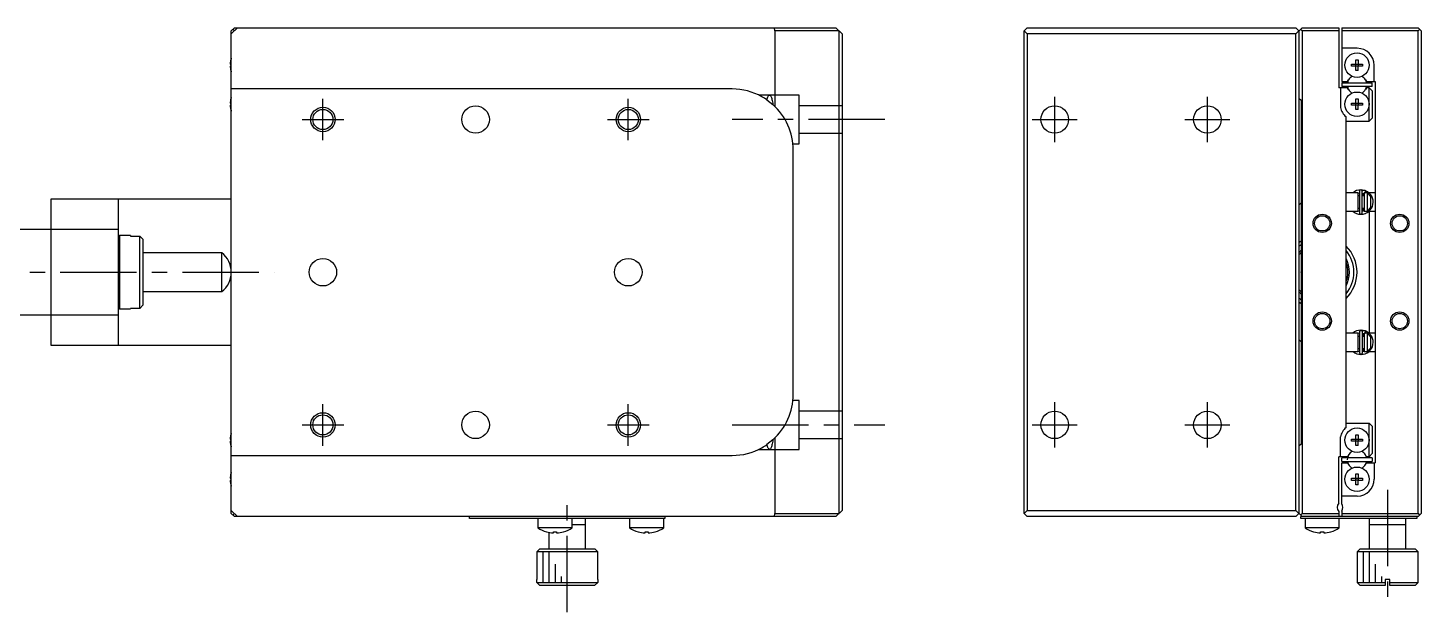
# Model space of a CAD drawing. Extents: x -349 to 396, y -44 to 552.
# Drawn here: x 168.1 to 396.2, y 238.2 to 333.9 of the extents above; entities that cross this region are included whole.
import ezdxf

# ---------------------------------------------------------------- set-up
doc = ezdxf.new("R2010")
doc.units = 0
doc.header["$LTSCALE"] = 10
doc.linetypes.add('CENTER', pattern=[2, 1.25, -0.25, 0.25, -0.25])
doc.linetypes.add('DASHED', pattern=[3.5, 2, -1.5])
doc.layers.get('0').update_dxf_attribs({"linetype": 'CONTINUOUS'})
doc.layers.add('CENTER', color=1, linetype='CENTER')

msp = doc.modelspace()

# ---------------------------------------------------------------- linework, layer by layer
at = {"color": 7, "linetype": 'CONTINUOUS'}
for p, q in [((202.391522, 333.851911), (201.391522, 332.851911)), ((201.891522, 333.851911), (201.391522, 333.351911)), ((201.391522, 254.351911), (201.391522, 333.351911)), ((201.891522, 333.351911), (201.641522, 333.601911)), ((201.891522, 333.851911), (300.391522, 333.851911)), ((290.391522, 333.351911), (290.303358, 333.851911)), ((290.391522, 333.351911), (290.391522, 320.99334)), ((300.891522, 333.351911), (290.391522, 333.351911)), ((300.391522, 333.851911), (301.391522, 332.851911)), ((300.891522, 254.351911), (300.891522, 333.351911)), ((331.699772, 333.851911), (331.199772, 333.351911)), ((331.199772, 333.351911), (331.699772, 332.851911)), ((331.199772, 254.351911), (331.199772, 333.351911)), ((331.699772, 333.851911), (375.699772, 333.851911)), ((376.199772, 333.351911), (375.699772, 333.851911)), ((375.699772, 332.851911), (376.699772, 333.851911)), ((376.199772, 333.351911), (376.199772, 254.351911)), ((376.699772, 333.351911), (376.449772, 333.601911)), ((376.699772, 333.851911), (382.699772, 333.851911)), ((382.699772, 333.351911), (376.699772, 333.351911)), ((376.699772, 333.351911), (376.699772, 254.351911)), ((382.699772, 333.851911), (382.699772, 324.051911)), ((383.199772, 333.851911), (395.699772, 333.851911)), ((383.199772, 333.851911), (383.199772, 325.051911)), ((395.699772, 333.351911), (383.199772, 333.351911)), ((395.699772, 333.851911), (396.199772, 333.351911)), ((395.949772, 333.601911), (395.699772, 333.351911)), ((395.699772, 254.351911), (395.699772, 333.351911)), ((396.199772, 333.351911), (396.199772, 254.351911)), ((301.391522, 332.851911), (301.391522, 254.851911)), ((331.699772, 332.851911), (331.699772, 254.851911)), ((375.699772, 332.851911), (331.699772, 332.851911)), ((375.699772, 254.851911), (375.699772, 332.851911)), ((201.317378, 328.640527), (201.322, 328.638273)), ((385.749772, 330.501911), (383.199772, 330.501911)), ((385.519772, 328.638273), (385.879772, 328.638273)), ((385.519772, 327.931911), (385.519772, 328.638273)), ((385.879772, 328.638273), (385.879772, 327.931911)), ((201.201663, 327.931911), (201.322, 327.931911)), ((201.322, 327.571911), (201.201663, 327.571911)), ((201.322, 326.86555), (201.317378, 326.863295)), ((201.322, 327.931911), (201.322, 327.571911)), ((384.81341, 327.931911), (385.519772, 327.931911)), ((384.81341, 327.571911), (384.81341, 327.931911)), ((385.519772, 327.571911), (384.81341, 327.571911)), ((385.530144, 327.921539), (385.519772, 327.931911)), ((385.530144, 327.582284), (385.519772, 327.571911)), ((385.519772, 326.86555), (385.519772, 327.571911)), ((385.879772, 326.86555), (385.519772, 326.86555)), ((385.530144, 327.582284), (385.530144, 327.921539)), ((385.530144, 327.921539), (385.8694, 327.921539)), ((385.8694, 327.582284), (385.530144, 327.582284)), ((385.8694, 327.921539), (385.879772, 327.931911)), ((385.8694, 327.921539), (385.8694, 327.582284)), ((385.8694, 327.582284), (385.879772, 327.571911)), ((385.879772, 327.931911), (386.586133, 327.931911)), ((386.586133, 327.571911), (385.879772, 327.571911)), ((385.879772, 326.86555), (385.879772, 327.571911)), ((386.586133, 327.931911), (386.586133, 327.571911)), ((388.499772, 325.051911), (388.499772, 327.751911)), ((384.15536, 324.051911), (382.699772, 324.051911)), ((382.999772, 324.051911), (382.999772, 320.829896)), ((383.199772, 325.051911), (384.15536, 325.051911)), ((383.199772, 324.851911), (383.199772, 324.251911)), ((383.199772, 324.851911), (388.199772, 324.851911)), ((388.199772, 324.251909), (383.199772, 324.251909)), ((384.15536, 325.051911), (384.324957, 325.345661)), ((384.324957, 323.758161), (384.15536, 324.051911)), ((387.074587, 325.345661), (387.244184, 325.051911)), ((387.244184, 324.051911), (387.074587, 323.758161)), ((387.244184, 325.051911), (388.699772, 325.051911)), ((387.699772, 324.051911), (387.244184, 324.051911)), ((387.699772, 324.051911), (388.199772, 323.551911)), ((387.699772, 318.551911), (387.699772, 324.051911)), ((388.199772, 324.251911), (388.199772, 324.851911)), ((388.699772, 325.051911), (388.699772, 262.651911)), ((201.317378, 322.240527), (201.322, 322.238273)), ((283.391522, 323.851911), (201.391522, 323.851911)), ((289.090728, 322.068909), (289.137129, 322.247636)), ((289.090728, 322.068909), (290.053059, 321.310056)), ((289.137129, 322.247636), (289.185888, 322.404886)), ((289.185888, 322.404886), (289.236695, 322.539665)), ((289.236695, 322.539665), (289.289231, 322.651121)), ((289.289231, 322.651121), (289.343162, 322.738549)), ((289.343162, 322.738549), (289.398148, 322.801395)), ((289.398148, 322.801395), (289.45384, 322.839262)), ((289.45384, 322.839262), (289.509887, 322.851911)), ((289.509887, 322.851911), (289.563513, 322.840333)), ((289.563513, 322.840333), (289.616829, 322.805664)), ((289.616829, 322.805664), (289.669525, 322.748106)), ((289.669525, 322.748106), (289.721298, 322.667991)), ((289.721298, 322.667991), (289.771846, 322.565785)), ((289.771846, 322.565785), (289.820878, 322.442077)), ((289.820878, 322.442077), (289.86811, 322.297585)), ((289.86811, 322.297585), (289.913268, 322.133145)), ((289.913268, 322.133145), (289.95609, 321.949709)), ((289.95609, 321.949709), (289.996329, 321.748339)), ((289.996329, 321.748339), (290.033752, 321.5302)), ((376.199772, 322.351911), (376.549772, 322.001911)), ((376.549772, 322.001911), (376.549772, 265.701911)), ((385.519772, 322.238273), (385.879772, 322.238273)), ((385.519772, 321.531911), (385.519772, 322.238273)), ((385.879772, 322.238273), (385.879772, 321.531911)), ((388.199772, 323.551911), (388.199772, 319.051911)), ((201.201663, 321.531911), (201.322, 321.531911)), ((201.322, 321.171911), (201.201663, 321.171911)), ((201.322, 320.46555), (201.317378, 320.463295)), ((201.322, 321.531911), (201.322, 321.171911)), ((290.033752, 321.5302), (290.068142, 321.296556)), ((384.81341, 321.531911), (385.519772, 321.531911)), ((384.81341, 321.171911), (384.81341, 321.531911)), ((385.519772, 321.171911), (384.81341, 321.171911)), ((385.530144, 321.521539), (385.519772, 321.531911)), ((385.530144, 321.182284), (385.519772, 321.171911)), ((385.519772, 320.46555), (385.519772, 321.171911)), ((385.879772, 320.46555), (385.519772, 320.46555)), ((385.530144, 321.182284), (385.530144, 321.521539)), ((385.530144, 321.521539), (385.8694, 321.521539)), ((385.8694, 321.182284), (385.530144, 321.182284)), ((385.8694, 321.521539), (385.879772, 321.531911)), ((385.8694, 321.521539), (385.8694, 321.182284)), ((385.8694, 321.182284), (385.879772, 321.171911)), ((385.879772, 321.531911), (386.586133, 321.531911)), ((386.586133, 321.171911), (385.879772, 321.171911)), ((385.879772, 320.46555), (385.879772, 321.171911)), ((386.586133, 321.531911), (386.586133, 321.171911)), ((383.899772, 268.430974), (383.899772, 319.272849)), ((383.899772, 318.551911), (387.699772, 318.551911)), ((388.199772, 319.051911), (387.699772, 318.551911)), ((293.391522, 273.851911), (293.391522, 313.851911)), ((171.891522, 305.851911), (201.391522, 305.851911)), ((171.891522, 281.851911), (171.891522, 305.851911)), ((182.891522, 305.851911), (182.891522, 281.851911)), ((385.899772, 306.851911), (383.899772, 306.851911)), ((385.899721, 306.817927), (386.120226, 306.867146)), ((385.899772, 303.851911), (385.899772, 306.851911)), ((386.120278, 306.351911), (385.899772, 306.351911)), ((386.120278, 307.10754), (386.120278, 303.55754)), ((387.065181, 307.197324), (386.373934, 307.331073)), ((386.561522, 307.176391), (386.55969, 307.175613)), ((386.594823, 307.189517), (386.561522, 307.176391)), ((386.570278, 303.55754), (386.570278, 307.10754)), ((386.570278, 306.507989), (386.570576, 306.520775)), ((386.899772, 306.351911), (386.570278, 306.351911)), ((386.570576, 306.520775), (386.571524, 306.534239)), ((386.571524, 306.534239), (386.573121, 306.547641)), ((386.573121, 306.547641), (386.575362, 306.560948)), ((386.575362, 306.560948), (386.578243, 306.574131)), ((386.578243, 306.574131), (386.581758, 306.587158)), ((386.581758, 306.587158), (386.585898, 306.600001)), ((386.585898, 306.600001), (386.590657, 306.612628)), ((386.590657, 306.612628), (386.596022, 306.62501)), ((386.628726, 307.200963), (386.594823, 307.189517)), ((386.596022, 306.62501), (386.601985, 306.637118)), ((386.601985, 306.637118), (386.608531, 306.648923)), ((386.608531, 306.648923), (386.615647, 306.660397)), ((386.615647, 306.660397), (386.623318, 306.671511)), ((386.623318, 306.671511), (386.631528, 306.682239)), ((386.663148, 307.210701), (386.628726, 307.200963)), ((386.631528, 306.682239), (386.640259, 306.692553)), ((386.640259, 306.692553), (386.649492, 306.702427)), ((386.649492, 306.702427), (386.659206, 306.711837)), ((386.659206, 306.711837), (386.669381, 306.720756)), ((386.698005, 307.218707), (386.663148, 307.210701)), ((386.669381, 306.720756), (386.679992, 306.729162)), ((386.679992, 306.729162), (386.691016, 306.737032)), ((386.691016, 306.737032), (386.702427, 306.744343)), ((386.733212, 307.224962), (386.698005, 307.218707)), ((386.699772, 306.743057), (386.699772, 306.351911)), ((386.702427, 306.744343), (386.714197, 306.751076)), ((386.714197, 306.751076), (386.7263, 306.757211)), ((386.7263, 306.757211), (386.738704, 306.762729)), ((386.768682, 307.229451), (386.733212, 307.224962)), ((386.738704, 306.762729), (386.75138, 306.767614)), ((386.75138, 306.767614), (386.764295, 306.771852)), ((386.764295, 306.771852), (386.777416, 306.775428)), ((386.804329, 307.232163), (386.768682, 307.229451)), ((386.777416, 306.775428), (386.79071, 306.778332)), ((386.79071, 306.778332), (386.804141, 306.780553)), ((386.804141, 306.780553), (386.817675, 306.782085)), ((386.840067, 307.233092), (386.804329, 307.232163)), ((386.817675, 306.782085), (386.831275, 306.782922)), ((386.831275, 306.782922), (386.844904, 306.78306)), ((386.875806, 307.232234), (386.840067, 307.233092)), ((386.844904, 306.78306), (386.858526, 306.782499)), ((386.858526, 306.782499), (386.872104, 306.781239)), ((386.872104, 306.781239), (386.885601, 306.779283)), ((386.911461, 307.229593), (386.875806, 307.232234)), ((386.885601, 306.779283), (386.89898, 306.776638)), ((386.89898, 306.776638), (386.899776, 306.776458)), ((386.899772, 306.851911), (386.899772, 303.851911)), ((387.399772, 306.851911), (386.899772, 306.851911)), ((386.946944, 307.225173), (386.911461, 307.229593)), ((386.982168, 307.218986), (386.946944, 307.225173)), ((387.017048, 307.211045), (386.982168, 307.218986)), ((387.007456, 306.851911), (387.014592, 306.86604)), ((387.014592, 306.86604), (387.021828, 306.880841)), ((387.051497, 307.201371), (387.017048, 307.211045)), ((387.049591, 306.916286), (387.01842, 306.851907)), ((387.021828, 306.880841), (387.029119, 306.896219)), ((387.029119, 306.896219), (387.036417, 306.912075)), ((387.036417, 306.912075), (387.043675, 306.928306)), ((387.043675, 306.928306), (387.050846, 306.944807)), ((387.12591, 307.172843), (387.049591, 306.916286)), ((387.050846, 306.944807), (387.057883, 306.961472)), ((387.085428, 307.189985), (387.051497, 307.201371)), ((387.057883, 306.961472), (387.064742, 306.978192)), ((387.064742, 306.978192), (387.071377, 306.994859)), ((387.071377, 306.994859), (387.077746, 307.011366)), ((387.077746, 307.011366), (387.083808, 307.027606)), ((387.083808, 307.027606), (387.089523, 307.043474)), ((387.117015, 307.177648), (387.085428, 307.189985)), ((387.089523, 307.043474), (387.094855, 307.058866)), ((387.094855, 307.058866), (387.099769, 307.073685)), ((387.099769, 307.073685), (387.104232, 307.087832)), ((387.104232, 307.087832), (387.108217, 307.101218)), ((387.159345, 307.158817), (387.105921, 307.181113)), ((387.108217, 307.101218), (387.111698, 307.113756)), ((387.111698, 307.113756), (387.114651, 307.125364)), ((387.114651, 307.125364), (387.117058, 307.135967)), ((387.117868, 307.177151), (387.117015, 307.177648)), ((387.117058, 307.135967), (387.118904, 307.145497)), ((387.120486, 307.171765), (387.117868, 307.177151)), ((387.118904, 307.145497), (387.120176, 307.153893)), ((387.120176, 307.153893), (387.120866, 307.161099)), ((387.120969, 307.167069), (387.120486, 307.171765)), ((387.120866, 307.161099), (387.120969, 307.167069)), ((387.399772, 303.851911), (387.399772, 306.851911)), ((387.399772, 306.797595), (387.899772, 306.268427)), ((388.699772, 306.851911), (387.644103, 306.851911)), ((387.899772, 306.268427), (387.899772, 304.435396)), ((376.549772, 305.201911), (376.199772, 304.851911)), ((383.899772, 303.851911), (385.899772, 303.851911)), ((385.899603, 303.847067), (385.884449, 303.851678)), ((386.120223, 303.798248), (385.899603, 303.847067)), ((385.899772, 304.351911), (386.120278, 304.351911)), ((386.570278, 304.351911), (386.899772, 304.351911)), ((386.570302, 304.153537), (386.570278, 304.157092)), ((386.899802, 303.884366), (386.570295, 303.797922)), ((386.570805, 304.140045), (386.570302, 304.153537)), ((386.57196, 304.126591), (386.570805, 304.140045)), ((386.573763, 304.113205), (386.57196, 304.126591)), ((386.576211, 304.099918), (386.573763, 304.113205)), ((386.579299, 304.086762), (386.576211, 304.099918)), ((386.583023, 304.073766), (386.579299, 304.086762)), ((386.587374, 304.060962), (386.583023, 304.073766)), ((386.592343, 304.04838), (386.587374, 304.060962)), ((386.597922, 304.03605), (386.592343, 304.04838)), ((386.604098, 304.024002), (386.597922, 304.03605)), ((386.610859, 304.012265), (386.604098, 304.024002)), ((386.61819, 304.000869), (386.610859, 304.012265)), ((386.626077, 303.989842), (386.61819, 304.000869)), ((386.634503, 303.979212), (386.626077, 303.989842)), ((386.643448, 303.969006), (386.634503, 303.979212)), ((386.652893, 303.959252), (386.643448, 303.969006)), ((386.662817, 303.949976), (386.652893, 303.959252)), ((386.673197, 303.941202), (386.662817, 303.949976)), ((386.684008, 303.932955), (386.673197, 303.941202)), ((386.695226, 303.925257), (386.684008, 303.932955)), ((386.706822, 303.918131), (386.695226, 303.925257)), ((386.699772, 304.351911), (386.699772, 303.922243)), ((386.718769, 303.911597), (386.706822, 303.918131)), ((386.731036, 303.905674), (386.718769, 303.911597)), ((386.743592, 303.90038), (386.731036, 303.905674)), ((386.756406, 303.895731), (386.743592, 303.90038)), ((386.769443, 303.89174), (386.756406, 303.895731)), ((386.782669, 303.888421), (386.769443, 303.89174)), ((386.796049, 303.885782), (386.782669, 303.888421)), ((386.809547, 303.883831), (386.796049, 303.885782)), ((386.823126, 303.882576), (386.809547, 303.883831)), ((386.836751, 303.882019), (386.823126, 303.882576)), ((386.850384, 303.882162), (386.836751, 303.882019)), ((386.863987, 303.883005), (386.850384, 303.882162)), ((386.877526, 303.884543), (386.863987, 303.883005)), ((386.890962, 303.886772), (386.877526, 303.884543)), ((386.899788, 303.888625), (386.890962, 303.886772)), ((386.899772, 303.851911), (387.399772, 303.851911)), ((387.061272, 303.466798), (387.117015, 303.487433)), ((387.116543, 303.48836), (387.146801, 303.501313)), ((387.12218, 303.4916), (387.125681, 303.492209)), ((387.899772, 304.435396), (387.399772, 303.906228)), ((387.688023, 303.851911), (388.699772, 303.851911)), ((387.699772, 303.851911), (387.699772, 283.851911)), ((182.891522, 300.851911), (154.891522, 300.851911)), ((183.091522, 299.851911), (182.891522, 299.651911)), ((184.891522, 299.851911), (183.091522, 299.851911)), ((183.091522, 299.851911), (183.091522, 287.851911)), ((184.891522, 299.851911), (184.891522, 299.767991)), ((184.891522, 299.767991), (186.391522, 299.767991)), ((186.391522, 287.935832), (186.391522, 299.767991)), ((186.391522, 299.767991), (186.891522, 299.260238)), ((186.891522, 299.260238), (186.891522, 288.443584)), ((199.824342, 297.026911), (186.891522, 297.026911)), ((199.824342, 290.676911), (199.824342, 297.026911)), ((186.891522, 290.676911), (199.824342, 290.676911)), ((182.891522, 288.051911), (183.091522, 287.851911)), ((183.091522, 287.851911), (184.891522, 287.851911)), ((186.391522, 287.935832), (184.891522, 287.935832)), ((184.891522, 287.935832), (184.891522, 287.851911)), ((186.891522, 288.443584), (186.391522, 287.935832)), ((154.891522, 286.851911), (182.891522, 286.851911)), ((385.899772, 283.851911), (383.899772, 283.851911)), ((385.881689, 283.847135), (385.899526, 283.852742)), ((385.899526, 283.852742), (386.129454, 283.904829)), ((385.899772, 280.851911), (385.899772, 283.851911)), ((386.129506, 283.351911), (385.899772, 283.351911)), ((386.129506, 284.145224), (386.129506, 280.595224)), ((387.07441, 284.235008), (386.383163, 284.368757)), ((386.57075, 284.214074), (386.568919, 284.213296)), ((386.604051, 284.227201), (386.57075, 284.214074)), ((386.579506, 280.595224), (386.579506, 284.145224)), ((386.579506, 283.545672), (386.579804, 283.558458)), ((386.899772, 283.351911), (386.579506, 283.351911)), ((386.579804, 283.558458), (386.580753, 283.571923)), ((386.580753, 283.571923), (386.582349, 283.585324)), ((386.582349, 283.585324), (386.584591, 283.598632)), ((386.584591, 283.598632), (386.587472, 283.611814)), ((386.587472, 283.611814), (386.590986, 283.624842)), ((386.590986, 283.624842), (386.595127, 283.637684)), ((386.595127, 283.637684), (386.599885, 283.650311)), ((386.599885, 283.650311), (386.605251, 283.662693)), ((386.637955, 284.238647), (386.604051, 284.227201)), ((386.605251, 283.662693), (386.611213, 283.674801)), ((386.611213, 283.674801), (386.617759, 283.686606)), ((386.617759, 283.686606), (386.624876, 283.69808)), ((386.624876, 283.69808), (386.632547, 283.709195)), ((386.632547, 283.709195), (386.640757, 283.719922)), ((386.672377, 284.248384), (386.637955, 284.238647)), ((386.640757, 283.719922), (386.649488, 283.730236)), ((386.649488, 283.730236), (386.65872, 283.740111)), ((386.65872, 283.740111), (386.668435, 283.74952)), ((386.668435, 283.74952), (386.678609, 283.75844)), ((386.707234, 284.25639), (386.672377, 284.248384)), ((386.678609, 283.75844), (386.689221, 283.766846)), ((386.689221, 283.766846), (386.700244, 283.774716)), ((386.699772, 283.774635), (386.699772, 283.351911)), ((386.700244, 283.774716), (386.711655, 283.782027)), ((386.742441, 284.262645), (386.707234, 284.25639)), ((386.711655, 283.782027), (386.723426, 283.78876)), ((386.723426, 283.78876), (386.735528, 283.794894)), ((386.735528, 283.794894), (386.747933, 283.800412)), ((386.777911, 284.267135), (386.742441, 284.262645)), ((386.747933, 283.800412), (386.760608, 283.805298)), ((386.760608, 283.805298), (386.773523, 283.809535)), ((386.773523, 283.809535), (386.786645, 283.813112)), ((386.813558, 284.269847), (386.777911, 284.267135)), ((386.786645, 283.813112), (386.799938, 283.816015)), ((386.799938, 283.816015), (386.81337, 283.818237)), ((386.81337, 283.818237), (386.826904, 283.819769)), ((386.849295, 284.270775), (386.813558, 284.269847)), ((386.826904, 283.819769), (386.840503, 283.820606)), ((386.840503, 283.820606), (386.854133, 283.820744)), ((386.885035, 284.269918), (386.849295, 284.270775)), ((386.854133, 283.820744), (386.867755, 283.820182)), ((386.867755, 283.820182), (386.881332, 283.818922)), ((386.881332, 283.818922), (386.894829, 283.816967)), ((386.92069, 284.267276), (386.885035, 284.269918)), ((386.894829, 283.816967), (386.899787, 283.81607)), ((386.899772, 283.851911), (386.899772, 280.851911)), ((387.399772, 283.851911), (386.899772, 283.851911)), ((386.956173, 284.262857), (386.92069, 284.267276)), ((386.991397, 284.25667), (386.956173, 284.262857)), ((387.026276, 284.248729), (386.991397, 284.25667)), ((386.996212, 283.851911), (387.002532, 283.863052)), ((387.002532, 283.863052), (387.009075, 283.875065)), ((387.05882, 283.953969), (387.006685, 283.851897)), ((387.009075, 283.875065), (387.0158, 283.887877)), ((387.0158, 283.887877), (387.022669, 283.901411)), ((387.022669, 283.901411), (387.029638, 283.915586)), ((387.060725, 284.239054), (387.026276, 284.248729)), ((387.029638, 283.915586), (387.036667, 283.930316)), ((387.036667, 283.930316), (387.043712, 283.945512)), ((387.043712, 283.945512), (387.050731, 283.961084)), ((387.050731, 283.961084), (387.057683, 283.976936)), ((387.057683, 283.976936), (387.064525, 283.992974)), ((387.135139, 284.210526), (387.05882, 283.953969)), ((387.094657, 284.227668), (387.060725, 284.239054)), ((387.064525, 283.992974), (387.071216, 284.009101)), ((387.071216, 284.009101), (387.077715, 284.02522)), ((387.077715, 284.02522), (387.083985, 284.041233)), ((387.083985, 284.041233), (387.089985, 284.057045)), ((387.089985, 284.057045), (387.095682, 284.07256)), ((387.126244, 284.215331), (387.094657, 284.227668)), ((387.095682, 284.07256), (387.101039, 284.087684)), ((387.101039, 284.087684), (387.106026, 284.102327)), ((387.106026, 284.102327), (387.110612, 284.116399)), ((387.110612, 284.116399), (387.114769, 284.129818)), ((387.114769, 284.129818), (387.118472, 284.142501)), ((387.118472, 284.142501), (387.121699, 284.154372)), ((387.121699, 284.154372), (387.124431, 284.165359)), ((387.124431, 284.165359), (387.126651, 284.175397)), ((387.127097, 284.214834), (387.126244, 284.215331)), ((387.126651, 284.175397), (387.128345, 284.184426)), ((387.129715, 284.209448), (387.127097, 284.214834)), ((387.128345, 284.184426), (387.129504, 284.192389)), ((387.168366, 284.196004), (387.128718, 284.213161)), ((387.129504, 284.192389), (387.130121, 284.199241)), ((387.130191, 284.204939), (387.129715, 284.209448)), ((387.130121, 284.199241), (387.130191, 284.204939)), ((387.399772, 280.851911), (387.399772, 283.851911)), ((387.399772, 283.797595), (387.899772, 283.268427)), ((388.699772, 283.851911), (387.69609, 283.851911)), ((387.899772, 283.268427), (387.899772, 281.435396)), ((201.391522, 281.851911), (171.891522, 281.851911)), ((376.199772, 282.851911), (376.549772, 282.501911)), ((383.899772, 280.851911), (385.899772, 280.851911)), ((386.129452, 280.835932), (385.89968, 280.887515)), ((385.899772, 281.351911), (386.129506, 281.351911)), ((386.579506, 281.351911), (386.899772, 281.351911)), ((386.57953, 281.191221), (386.579506, 281.194776)), ((386.899858, 280.918567), (386.579524, 280.835606)), ((386.580034, 281.177729), (386.57953, 281.191221)), ((386.581188, 281.164275), (386.580034, 281.177729)), ((386.582991, 281.150889), (386.581188, 281.164275)), ((386.585439, 281.137602), (386.582991, 281.150889)), ((386.588528, 281.124445), (386.585439, 281.137602)), ((386.592251, 281.11145), (386.588528, 281.124445)), ((386.596602, 281.098646), (386.592251, 281.11145)), ((386.601572, 281.086063), (386.596602, 281.098646)), ((386.60715, 281.073733), (386.601572, 281.086063)), ((386.613326, 281.061685), (386.60715, 281.073733)), ((386.620087, 281.049948), (386.613326, 281.061685)), ((386.627419, 281.038552), (386.620087, 281.049948)), ((386.635306, 281.027525), (386.627419, 281.038552)), ((386.643731, 281.016895), (386.635306, 281.027525)), ((386.652676, 281.00669), (386.643731, 281.016895)), ((386.662122, 280.996936), (386.652676, 281.00669)), ((386.672045, 280.987659), (386.662122, 280.996936)), ((386.682425, 280.978885), (386.672045, 280.987659)), ((386.693237, 280.970638), (386.682425, 280.978885)), ((386.704454, 280.962941), (386.693237, 280.970638)), ((386.699772, 281.351911), (386.699772, 280.965679)), ((386.716051, 280.955815), (386.704454, 280.962941)), ((386.727997, 280.949281), (386.716051, 280.955815)), ((386.740265, 280.943358), (386.727997, 280.949281)), ((386.752821, 280.938064), (386.740265, 280.943358)), ((386.765634, 280.933415), (386.752821, 280.938064)), ((386.778671, 280.929424), (386.765634, 280.933415)), ((386.791897, 280.926104), (386.778671, 280.929424)), ((386.805277, 280.923465), (386.791897, 280.926104)), ((386.818775, 280.921515), (386.805277, 280.923465)), ((386.832355, 280.92026), (386.818775, 280.921515)), ((386.84598, 280.919703), (386.832355, 280.92026)), ((386.859612, 280.919846), (386.84598, 280.919703)), ((386.873216, 280.920688), (386.859612, 280.919846)), ((386.886754, 280.922226), (386.873216, 280.920688)), ((386.899774, 280.924376), (386.886754, 280.922226)), ((386.899772, 280.851911), (387.399772, 280.851911)), ((387.899772, 281.435396), (387.399772, 280.906228)), ((387.65457, 280.851911), (388.699772, 280.851911)), ((387.070501, 280.504482), (387.126244, 280.525117)), ((387.125772, 280.526044), (387.15603, 280.538997)), ((387.131409, 280.529283), (387.13491, 280.529893)), ((201.317378, 267.240527), (201.322, 267.238273)), ((383.899772, 269.151911), (387.699772, 269.151911)), ((385.519772, 267.238273), (385.879772, 267.238273)), ((385.519772, 266.531911), (385.519772, 267.238273)), ((385.879772, 267.238273), (385.879772, 266.531911)), ((387.699772, 269.151911), (388.199772, 268.651911)), ((387.699772, 263.651911), (387.699772, 269.151911)), ((388.199772, 268.651911), (388.199772, 264.151911)), ((201.201663, 266.531911), (201.322, 266.531911)), ((201.322, 266.171911), (201.201663, 266.171911)), ((201.322, 265.46555), (201.317378, 265.463295)), ((201.322, 266.531911), (201.322, 266.171911)), ((290.065998, 266.405344), (289.090728, 265.634914)), ((289.137129, 265.456187), (289.090728, 265.634914)), ((289.185888, 265.298937), (289.137129, 265.456187)), ((289.236695, 265.164157), (289.185888, 265.298937)), ((289.289231, 265.052702), (289.236695, 265.164157)), ((289.343162, 264.965274), (289.289231, 265.052702)), ((289.398148, 264.902428), (289.343162, 264.965274)), ((289.45384, 264.86456), (289.398148, 264.902428)), ((289.509887, 264.851911), (289.45384, 264.86456)), ((289.563513, 264.86349), (289.509887, 264.851911)), ((289.616829, 264.898159), (289.563513, 264.86349)), ((289.669525, 264.955717), (289.616829, 264.898159)), ((289.721298, 265.035831), (289.669525, 264.955717)), ((289.771846, 265.138038), (289.721298, 265.035831)), ((289.820878, 265.261746), (289.771846, 265.138038)), ((289.86811, 265.406238), (289.820878, 265.261746)), ((289.913268, 265.570678), (289.86811, 265.406238)), ((289.95609, 265.754114), (289.913268, 265.570678)), ((289.996329, 265.955484), (289.95609, 265.754114)), ((290.033752, 266.173623), (289.996329, 265.955484)), ((290.068142, 266.407267), (290.033752, 266.173623)), ((290.391522, 266.710483), (290.391522, 254.351911)), ((376.549772, 265.701911), (376.199772, 265.351911)), ((382.999772, 263.651911), (382.999772, 266.873927)), ((384.81341, 266.531911), (385.519772, 266.531911)), ((384.81341, 266.171911), (384.81341, 266.531911)), ((385.519772, 266.171911), (384.81341, 266.171911)), ((385.530144, 266.521539), (385.519772, 266.531911)), ((385.530144, 266.182284), (385.519772, 266.171911)), ((385.519772, 265.46555), (385.519772, 266.171911)), ((385.879772, 265.46555), (385.519772, 265.46555)), ((385.530144, 266.182284), (385.530144, 266.521539)), ((385.530144, 266.521539), (385.8694, 266.521539)), ((385.8694, 266.182284), (385.530144, 266.182284)), ((385.8694, 266.521539), (385.879772, 266.531911)), ((385.8694, 266.521539), (385.8694, 266.182284)), ((385.8694, 266.182284), (385.879772, 266.171911)), ((385.879772, 266.531911), (386.586133, 266.531911)), ((386.586133, 266.171911), (385.879772, 266.171911)), ((385.879772, 265.46555), (385.879772, 266.171911)), ((386.586133, 266.531911), (386.586133, 266.171911)), ((201.391522, 263.851911), (283.391522, 263.851911)), ((382.699772, 256.013349), (382.699772, 263.651911)), ((384.15536, 263.651911), (382.699772, 263.651911)), ((388.199772, 263.451913), (383.199772, 263.451913)), ((383.199772, 262.851911), (383.199772, 263.451911)), ((383.199772, 262.851911), (388.199772, 262.851911)), ((383.199772, 262.651911), (384.15536, 262.651911)), ((383.199772, 255.951911), (383.199772, 262.651911)), ((384.324957, 263.945661), (384.15536, 263.651911)), ((384.15536, 262.651911), (384.324957, 262.358161)), ((387.244184, 263.651911), (387.074587, 263.945661)), ((387.074587, 262.358161), (387.244184, 262.651911)), ((387.699772, 263.651911), (387.244184, 263.651911)), ((387.244184, 262.651911), (388.699772, 262.651911)), ((388.199772, 264.151911), (387.699772, 263.651911)), ((388.199772, 263.451911), (388.199772, 262.851911)), ((388.499772, 262.651911), (388.499772, 259.951911)), ((201.201663, 260.131911), (201.322, 260.131911)), ((201.317378, 260.840527), (201.322, 260.838273)), ((201.322, 260.131911), (201.322, 259.771911)), ((384.81341, 260.131911), (385.519772, 260.131911)), ((384.81341, 259.771911), (384.81341, 260.131911)), ((385.519772, 260.838273), (385.879772, 260.838273)), ((385.519772, 260.131911), (385.519772, 260.838273)), ((385.530144, 260.121539), (385.519772, 260.131911)), ((385.530144, 259.782284), (385.530144, 260.121539)), ((385.530144, 260.121539), (385.8694, 260.121539)), ((385.8694, 260.121539), (385.879772, 260.131911)), ((385.8694, 260.121539), (385.8694, 259.782284)), ((385.879772, 260.838273), (385.879772, 260.131911)), ((385.879772, 260.131911), (386.586133, 260.131911)), ((386.586133, 260.131911), (386.586133, 259.771911)), ((201.322, 259.771911), (201.201663, 259.771911)), ((201.322, 259.06555), (201.317378, 259.063295)), ((385.519772, 259.771911), (384.81341, 259.771911)), ((385.530144, 259.782284), (385.519772, 259.771911)), ((385.519772, 259.06555), (385.519772, 259.771911)), ((385.879772, 259.06555), (385.519772, 259.06555)), ((385.8694, 259.782284), (385.530144, 259.782284)), ((385.8694, 259.782284), (385.879772, 259.771911)), ((386.586133, 259.771911), (385.879772, 259.771911)), ((385.879772, 259.06555), (385.879772, 259.771911)), ((385.749772, 257.201911), (383.199772, 257.201911)), ((201.391522, 254.851911), (202.391522, 253.851911)), ((201.391522, 254.351911), (201.891522, 253.851911)), ((201.641522, 254.101911), (201.891522, 254.351911)), ((300.391522, 253.851911), (201.891522, 253.851911)), ((240.391522, 253.551911), (240.391522, 253.851911)), ((272.391522, 253.551911), (240.391522, 253.551911)), ((251.591522, 253.551911), (251.591522, 252.009448)), ((257.191522, 252.009448), (257.191522, 253.551911)), ((259.391522, 248.551911), (259.391522, 253.551911)), ((266.591522, 253.551911), (266.591522, 252.009448)), ((272.191522, 252.009448), (272.191522, 253.551911)), ((272.391522, 253.851911), (272.391522, 253.551911)), ((290.303358, 253.851911), (290.391522, 254.351911)), ((290.391522, 254.351911), (300.891522, 254.351911)), ((301.391522, 254.851911), (300.391522, 253.851911)), ((331.699772, 254.851911), (331.199772, 254.351911)), ((331.199772, 254.351911), (331.699772, 253.851911)), ((331.699772, 254.851911), (375.699772, 254.851911)), ((375.699772, 253.851911), (331.699772, 253.851911)), ((376.699772, 253.851911), (375.699772, 254.851911)), ((375.699772, 253.851911), (376.199772, 254.351911)), ((376.449772, 254.101911), (376.699772, 254.351911)), ((376.499772, 253.551911), (376.499772, 253.851911)), ((395.699772, 253.851911), (376.499772, 253.851911)), ((395.499772, 253.551911), (376.499772, 253.551911)), ((376.699772, 254.351911), (382.699772, 254.351911)), ((377.199772, 253.551911), (377.199772, 252.009448)), ((382.699772, 254.690474), (382.699772, 253.851911)), ((382.799772, 252.009448), (382.799772, 253.551911)), ((383.199772, 254.751911), (383.199772, 253.851911)), ((383.199772, 254.351911), (395.699772, 254.351911)), ((387.699772, 253.551911), (387.699772, 248.551911)), ((393.699772, 248.551911), (393.699772, 253.551911)), ((395.499772, 253.851911), (395.499772, 253.551911)), ((395.699772, 254.351911), (395.949772, 254.101911)), ((396.199772, 254.351911), (395.699772, 253.851911)), ((257.191522, 252.009448), (251.591522, 252.009448)), ((252.989374, 251.352538), (252.992383, 251.358707)), ((253.391522, 251.259836), (253.391522, 248.551911)), ((254.131522, 251.358707), (254.651522, 251.358707)), ((254.131522, 251.16545), (254.131522, 251.358707)), ((254.651522, 251.358707), (254.651522, 251.16545)), ((255.790661, 251.358707), (255.793669, 251.352538)), ((257.191522, 252.551911), (259.391522, 252.551911)), ((272.191522, 252.009448), (266.591522, 252.009448)), ((267.989374, 251.352538), (267.992383, 251.358707)), ((269.131522, 251.358707), (269.651522, 251.358707)), ((269.131522, 251.16545), (269.131522, 251.358707)), ((269.651522, 251.358707), (269.651522, 251.16545)), ((270.790661, 251.358707), (270.793669, 251.352538)), ((382.799772, 252.009448), (377.199772, 252.009448)), ((378.597624, 251.352538), (378.600633, 251.358707)), ((379.739772, 251.358707), (380.259772, 251.358707)), ((379.739772, 251.16545), (379.739772, 251.358707)), ((380.259772, 251.358707), (380.259772, 251.16545)), ((381.398911, 251.358707), (381.40192, 251.352538)), ((387.699772, 252.551911), (393.699772, 252.551911)), ((251.891522, 248.551911), (251.391522, 248.051911)), ((261.391522, 248.051911), (251.391522, 248.051911)), ((251.391522, 248.051911), (251.391522, 243.551911)), ((251.891522, 248.551911), (260.891522, 248.551911)), ((261.391522, 248.051911), (260.891522, 248.551911)), ((261.391522, 243.551911), (261.391522, 248.051911)), ((386.199772, 248.551911), (385.699772, 248.051911)), ((395.699772, 248.051911), (385.699772, 248.051911)), ((385.699772, 248.051911), (385.699772, 243.051911)), ((386.199772, 248.551911), (395.199772, 248.551911)), ((395.699772, 248.051911), (395.199772, 248.551911)), ((395.699772, 243.051911), (395.699772, 248.051911)), ((251.407547, 243.551911), (251.391522, 243.551911)), ((251.407547, 243.051911), (251.407547, 243.551911)), ((251.407547, 243.051911), (261.375496, 243.051911)), ((251.909335, 242.551911), (251.407547, 243.051911)), ((260.873709, 242.551911), (251.909335, 242.551911)), ((261.375496, 243.051911), (260.873709, 242.551911)), ((261.391522, 243.551911), (261.375496, 243.551911)), ((261.375496, 243.551911), (261.375496, 243.051911)), ((385.699772, 243.051911), (390.299772, 243.051911)), ((385.699772, 243.051911), (386.199772, 242.551911)), ((390.299772, 242.551911), (386.199772, 242.551911)), ((391.099772, 243.551911), (390.299772, 243.551911)), ((390.299772, 243.551911), (390.299772, 242.551911)), ((391.099772, 242.551911), (391.099772, 243.551911)), ((391.099772, 243.051911), (395.699772, 243.051911)), ((395.199772, 242.551911), (391.099772, 242.551911)), ((395.199772, 242.551911), (395.699772, 243.051911))]:
    msp.add_line(p, q, dxfattribs=at)
at = {"color": 3, "linetype": 'DASHED'}
for p, q in [((289.509887, 322.851911), (287.750867, 322.851911)), ((294.391522, 322.851911), (289.509887, 322.851911)), ((294.391522, 314.851911), (294.391522, 322.851911)), ((301.391522, 321.101911), (294.391522, 321.101911)), ((293.341349, 314.851911), (294.391522, 314.851911)), ((294.391522, 316.601911), (301.391522, 316.601911)), ((294.391522, 272.851911), (293.341349, 272.851911)), ((294.391522, 264.851911), (294.391522, 272.851911)), ((301.391522, 271.101911), (294.391522, 271.101911)), ((287.750421, 264.851911), (289.509887, 264.851911)), ((289.509887, 264.851911), (294.391522, 264.851911)), ((294.391522, 266.601911), (301.391522, 266.601911))]:
    msp.add_line(p, q, dxfattribs=at)
at = {"color": 3, "linetype": 'CONTINUOUS'}
for p, q in [((252.391522, 248.051911), (252.391522, 243.051911)), ((253.391522, 248.051911), (253.391522, 243.051911)), ((386.699772, 248.051911), (386.699772, 243.051911)), ((387.699772, 248.051911), (387.699772, 243.051911)), ((254.391522, 246.051911), (254.391522, 243.051911)), ((388.699772, 246.051911), (388.699772, 243.051911)), ((255.391522, 244.051911), (255.391522, 243.051911)), ((389.699772, 244.051911), (389.699772, 243.051911))]:
    msp.add_line(p, q, dxfattribs=at)
at = {"color": 7, "linetype": 'CONTINUOUS'}
for centre, radius in [((385.699772, 327.751911), 2), ((385.699772, 321.351911), 2), ((216.391522, 318.851911), 1.65), ((241.391522, 318.851911), 2.25), ((266.391522, 318.851911), 1.65), ((336.199772, 318.851911), 2.25), ((361.199772, 318.851911), 2.25), ((379.999772, 301.851911), 1.25), ((392.699772, 301.851911), 1.25), ((216.391522, 293.851911), 2.25), ((266.391522, 293.851911), 2.25), ((379.999772, 285.851911), 1.25), ((392.699772, 285.851911), 1.25), ((216.391522, 268.851911), 1.65), ((241.391522, 268.851911), 2.25), ((266.391522, 268.851911), 1.65), ((336.199772, 268.851911), 2.25), ((361.199772, 268.851911), 2.25), ((385.699772, 266.351911), 2), ((385.699772, 259.951911), 2)]:
    msp.add_circle(centre, radius, dxfattribs=at)
at = {"color": 3, "linetype": 'CONTINUOUS'}
for centre, radius in [((216.391522, 318.851911), 2), ((266.391522, 318.851911), 2), ((379.999772, 301.851911), 1.5), ((392.699772, 301.851911), 1.5), ((379.999772, 285.851911), 1.5), ((392.699772, 285.851911), 1.5), ((216.391522, 268.851911), 2), ((266.391522, 268.851911), 2)]:
    msp.add_circle(centre, radius, dxfattribs=at)
at = {"color": 7, "linetype": 'CONTINUOUS'}
for centre, radius, start, end in [((204.391522, 327.751911), 3.194933, 163.893288, 176.770291), ((204.391522, 327.751911), 3.2, 159.635865, 163.877467), ((385.749772, 327.751911), 2.75, 0, 90), ((204.391522, 327.751911), 3.194933, 183.229709, 196.106712), ((204.391522, 327.751911), 3.2, 196.122533, 200.364135), ((385.699772, 324.55191), 1.5875, 149.999969, 169.10691), ((385.699772, 324.55191), 1.5875, 190.89309, 210), ((385.699772, 324.551911), 1.5875, 135, 150), ((385.814772, 324.437102), 1.75, 121.886504, 135.004406), ((385.699772, 324.55191), 1.5875, 120.433182, 134.999975), ((385.699772, 324.55191), 1.5875, 30.000031, 59.566818), ((385.584772, 324.437102), 1.75, 44.995594, 58.113496), ((385.699772, 324.55191), 1.5875, 315.000026, 349.106923), ((385.699772, 324.55191), 1.5875, 10.893089, 30), ((204.391522, 321.351911), 3.194933, 163.893288, 176.770291), ((204.391522, 321.351911), 3.2, 159.635865, 163.877467), ((283.391469, 313.851709), 10.000202, 60.762765, 89.999698), ((283.391522, 313.851911), 10, 55.255309, 60.762462), ((385.699772, 324.551911), 1.5875, 210, 225), ((385.699772, 324.55191), 1.5875, 224.999975, 239.566737), ((385.814772, 324.666721), 1.75, 224.995594, 238.113496), ((385.699772, 324.55191), 1.5875, 300.433263, 315.000025), ((385.584772, 324.666721), 1.75, 301.886504, 315.004406), ((204.391522, 321.351911), 3.194933, 183.229709, 196.106712), ((204.391522, 321.351911), 3.2, 196.122533, 200.364135), ((283.391522, 313.851911), 10, 0, 48.113123), ((385.699772, 321.351911), 2.75, 190.942499, 229.114807), ((386.346979, 305.327749), 2.003618, 90.78297, 130.460387), ((386.345278, 307.10754), 0.225, 0, 180), ((386.344918, 305.332701), 1.998953, 270.830461, 67.286566), ((386.343658, 305.327956), 1.994111, 227.758977, 269.233591), ((386.345278, 303.55754), 0.225, 180, 0), ((379.699772, 293.851911), 6, 121.668243, 125.685335), ((197.391365, 293.851911), 4, 307.462651, 52.537349), ((379.699772, 293.851911), 5.5, 124.940627, 129.521196), ((379.699772, 293.851911), 4.75, 131.541159, 137.463102), ((379.699772, 293.851911), 4.5, 134.427004, 141.057559), ((379.699772, 293.851911), 6, 314.427004, 45.572996), ((379.699772, 293.851911), 5.5, 319.785829, 40.214171), ((379.699772, 293.851911), 4.75, 332.154524, 27.845476), ((379.699772, 293.851911), 4.5, 338.96053, 21.03947), ((379.699772, 293.851911), 3.175, 172.80516, 187.19484), ((379.699772, 293.851911), 4.5, 218.942441, 225.572996), ((379.699772, 293.851911), 4.75, 222.536898, 228.458841), ((379.699772, 293.851911), 5.5, 230.478804, 235.059373), ((379.699772, 293.851911), 6, 234.314665, 238.331757), ((386.356019, 282.366382), 2.002667, 90.777946, 132.110892), ((386.354506, 284.145224), 0.225, 0, 180), ((386.354147, 282.370385), 1.998953, 270.830461, 67.286566), ((386.352997, 282.36556), 1.994033, 229.400601, 269.230412), ((386.354506, 280.595224), 0.225, 180, 0), ((283.391522, 273.851911), 10, 311.886877, 0), ((204.391522, 266.351911), 3.194933, 163.893288, 176.770291), ((204.391522, 266.351911), 3.2, 159.635865, 163.877467), ((385.699772, 266.351911), 2.75, 130.885193, 169.057501), ((204.391522, 266.351911), 3.194933, 183.229709, 196.106712), ((204.391522, 266.351911), 3.2, 196.122533, 200.364135), ((283.391443, 273.852213), 10.000302, 270.000451, 299.237086), ((283.391522, 273.851911), 10, 299.237538, 304.744691), ((385.699772, 263.151912), 1.5875, 135.000026, 180), ((385.699772, 263.151912), 1.5875, 190.893009, 210), ((385.699772, 263.151912), 1.5875, 210.000031, 239.566818), ((385.699772, 263.151912), 1.5875, 120.433263, 135.000025), ((385.814772, 263.037102), 1.75, 121.886504, 135.004406), ((385.699772, 263.151912), 1.5875, 44.999975, 59.566737), ((385.584772, 263.037102), 1.75, 44.995594, 58.113496), ((385.699772, 263.151911), 1.5875, 30, 45), ((385.699772, 263.151911), 1.5875, 315, 330), ((385.699772, 263.151912), 1.5875, 10.89309, 30), ((385.699772, 263.151912), 1.5875, 330, 349.106991), ((204.391522, 259.951911), 3.194933, 163.893288, 176.770291), ((204.391522, 259.951911), 3.2, 159.635865, 163.877467), ((385.814772, 263.266721), 1.75, 224.995594, 238.113496), ((385.699772, 263.151912), 1.5875, 300.433182, 314.999975), ((385.584772, 263.266721), 1.75, 301.886504, 315.004406), ((204.391522, 259.951911), 3.194933, 183.229709, 196.106712), ((204.391522, 259.951911), 3.2, 196.122533, 200.364135), ((385.749772, 259.951911), 2.75, 270, 0), ((383.449772, 255.351911), 1, 138.590378, 221.409622), ((382.399772, 255.351911), 1, 323.130102, 36.869898), ((254.391522, 256.151911), 5, 235.944202, 253.714157), ((254.391522, 256.151911), 4.993235, 253.727445, 267.015233), ((254.391522, 256.151911), 4.993235, 272.984767, 286.272555), ((254.391522, 256.151911), 5, 286.285843, 304.055798), ((269.391522, 256.151911), 5, 235.944202, 253.714157), ((269.391522, 256.151911), 4.993235, 253.727445, 267.015233), ((269.391522, 256.151911), 4.993235, 272.984767, 286.272555), ((269.391522, 256.151911), 5, 286.285843, 304.055798), ((379.999772, 256.151911), 5, 235.944202, 253.714157), ((379.999772, 256.151911), 4.993235, 253.727445, 267.015233), ((379.999772, 256.151911), 4.993235, 272.984767, 286.272555), ((379.999772, 256.151911), 5, 286.285843, 304.055798)]:
    msp.add_arc(centre, radius, start, end, dxfattribs=at)
at = {"color": 3, "linetype": 'CONTINUOUS'}
for radius, start, end in [(4.75, 131.541159, 137.463102), (4.5, 134.427004, 141.057559), (4.75, 332.154524, 27.845476), (4.5, 338.96053, 21.03947), (4.5, 218.942441, 225.572996), (4.75, 222.536898, 228.458841)]:
    msp.add_arc((379.699772, 293.851911), radius, start, end, dxfattribs=at)
at = {"layer": 'CENTER', "color": 1, "linetype": 'CENTER'}
for p, q in [((216.391522, 315.451911), (216.391522, 322.251911)), ((266.391522, 315.451911), (266.391522, 322.251911)), ((336.199772, 315.151911), (336.199772, 322.551911)), ((361.199772, 315.151911), (361.199772, 322.551911)), ((212.991522, 318.851911), (219.791522, 318.851911)), ((262.991522, 318.851911), (269.791522, 318.851911)), ((308.391522, 318.851911), (283.391522, 318.851911)), ((332.499772, 318.851911), (339.899772, 318.851911)), ((357.499772, 318.851911), (364.899772, 318.851911)), ((93.391522, 293.851911), (208.391522, 293.851911)), ((216.391522, 265.451911), (216.391522, 272.251911)), ((266.391522, 265.451911), (266.391522, 272.251911)), ((336.199772, 265.151911), (336.199772, 272.551911)), ((361.199772, 265.151911), (361.199772, 272.551911)), ((212.991522, 268.851911), (219.791522, 268.851911)), ((262.991522, 268.851911), (269.791522, 268.851911)), ((283.391522, 268.851911), (308.391522, 268.851911)), ((332.499772, 268.851911), (339.899772, 268.851911)), ((357.499772, 268.851911), (364.899772, 268.851911)), ((256.391522, 238.201911), (256.391522, 258.201911)), ((390.699772, 258.201911), (390.699772, 238.201911))]:
    msp.add_line(p, q, dxfattribs=at)

doc.saveas('drawing.dxf')
